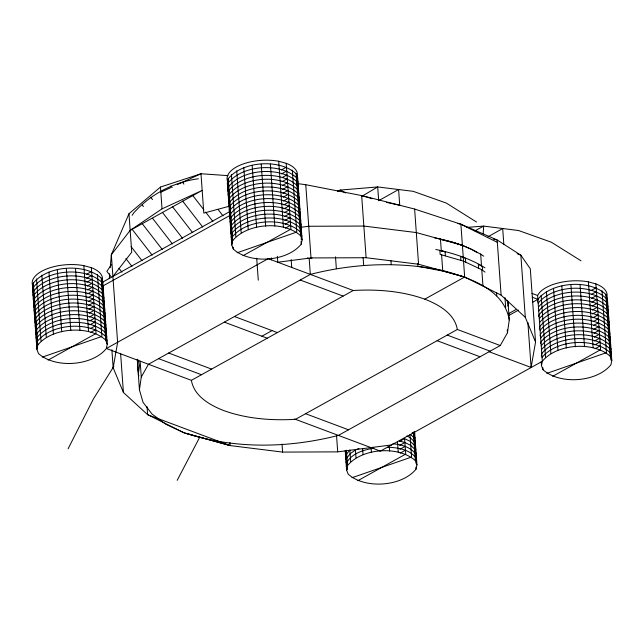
<?xml version="1.0" encoding="UTF-8"?>
<svg xmlns="http://www.w3.org/2000/svg" width="644" height="644" viewBox="0 0 644 644"><rect width="100%" height="100%" fill="white"/><g stroke="black" fill="none" stroke-linecap="round" stroke-linejoin="round"><path stroke-width="0.97" d="M483.169 233.893L483.684 226.092L518.629 230.544L551.28 242.184L581.025 260.804M109.287 278.627L109.713 273.652M110.229 267.679L111.34 254.742L128.977 213.719L160.469 187.058L200.984 173.743L228 175.643M391.536 444.94L337.706 451.871L282.603 452.088L230.141 445.584L184.047 432.8L165.79 424.243L151.944 413.963L143.048 402.355L139.442 389.886L141.269 377.022L140.134 361.187L138.307 374.051L138.863 375.967M507.858 306.077L508.14 304.097L507.029 300.257M186.663 433.573C235.688 449.246 288.842 448.087 338.398 435.408L500.259 345.546L507.448 332.795L509.275 319.931L507.931 301.126M229.924 442.573L230.141 445.584L184.047 432.8L147.605 414.672L123.407 392.462L113.167 367.772L117.619 342.35L111.34 254.742L130.168 230.391L162.03 208.849L202.184 190.415L130.168 230.391M489.11 351.737L531.099 367.466L535.55 342.036L530.302 268.814L520.859 255.193L497.16 239.971L460.887 224.217L414.623 209.05L361.662 195.567L305.763 184.715L296.948 183.516M32.474 287.393L33.343 283.102C47.543 265.473 84.614 262.865 101.269 278.127L102.799 282.233L107.242 344.218L106.381 348.501C92.172 366.13 55.11 368.746 38.447 353.484L36.917 349.37L32.474 287.393L33.391 289.856M36.917 349.37L37.779 345.079L33.343 283.102M102.106 285.67L102.799 282.233M102.557 288.681L103.08 286.113L101.543 282C84.887 266.737 47.817 269.353 33.617 286.974L32.755 291.265L33.673 293.736M102.662 293.414L103.354 289.985L101.824 285.872C85.169 270.609 48.099 273.225 33.899 290.855L33.029 295.137L33.947 297.608M103.112 296.433L103.636 293.857L102.098 289.744C85.443 274.489 48.372 277.097 34.172 294.727L33.311 299.009L34.535 302.302M103.394 300.305L103.909 297.729L102.38 293.616C85.724 278.361 48.654 280.969 34.454 298.599L33.585 302.889L34.502 305.353M103.668 304.177L104.191 301.601L102.654 297.496C85.998 282.233 48.928 284.841 34.728 302.471L33.866 306.761L34.784 309.225M103.95 308.049L104.465 305.481L102.935 301.368C86.28 286.105 49.21 288.721 35.009 306.343L34.14 310.633L35.058 313.105M104.054 312.783L104.747 309.353L103.209 305.24C86.554 289.977 49.483 292.593 35.283 310.223L34.422 314.505L35.034 316.156M104.505 315.802L105.02 313.226L103.491 309.112C86.827 293.857 49.765 296.465 35.565 314.095L34.696 318.377L35.613 320.849M104.61 320.527L105.302 317.098L103.765 312.984C87.109 297.729 50.039 300.337 35.839 317.967L34.977 322.258L35.895 324.721M105.061 323.546L105.576 320.97L104.046 316.864C87.383 301.601 50.321 304.209 36.12 321.839L35.251 326.13L36.475 329.422M105.334 327.418L105.858 324.85L104.32 320.736C87.665 305.473 50.594 308.09 36.394 325.711L35.533 330.002L36.45 332.473M105.616 331.29L106.131 328.722L104.602 324.608C87.938 309.345 50.876 311.962 36.676 329.591L35.806 333.874L36.724 336.345M105.89 335.17L106.413 332.594L104.875 328.48C88.22 313.226 51.15 315.834 36.95 333.463L36.088 337.746L37.006 340.217M105.994 339.895L106.687 336.466L105.157 332.352C88.494 317.098 51.431 319.706 37.231 337.335L36.362 341.626L36.974 343.268M106.445 342.914L106.968 340.338L105.431 336.232C88.775 320.97 51.705 323.578 37.505 341.207L36.644 345.498L37.561 347.961M227.34 183.017L228.209 178.726C242.41 161.097 279.48 158.488 296.135 173.743L297.673 177.857L302.108 239.842L301.247 244.124C287.047 261.754 249.977 264.362 233.321 249.107L231.784 244.994L227.34 183.017L228.266 185.48M231.784 244.994L232.653 240.703L228.209 178.726M297.15 180.433L297.673 177.857M297.254 185.166L297.947 181.737L296.417 177.623C279.754 162.36 242.691 164.969 228.483 182.598L227.622 186.889L228.54 189.352M297.705 188.177L298.228 185.609L296.691 181.495C280.035 166.233 242.965 168.849 228.765 186.47L227.896 190.761L228.821 193.232M297.81 192.91L298.502 189.481L296.973 185.367C280.309 170.105 243.247 172.721 229.039 190.35L228.177 194.633L228.789 196.283M298.261 195.929L298.784 193.353L297.246 189.239C280.591 173.985 243.521 176.593 229.32 194.222L228.451 198.505L229.683 201.797M298.542 199.801L299.058 197.225L297.528 193.111C280.865 177.857 243.802 180.465 229.594 198.094L228.733 202.385L229.65 204.848M298.816 203.673L299.339 201.105L297.802 196.992C281.146 181.729 244.076 184.337 229.876 201.966L229.006 206.257L229.932 208.72M299.098 207.545L299.613 204.977L298.083 200.864C281.42 185.601 244.358 188.217 230.149 205.839L229.288 210.129L230.206 212.601M299.202 212.279L299.887 208.849L298.357 204.736C281.702 189.473 244.631 192.089 230.431 209.719L229.562 214.001L230.488 216.473M299.653 215.297L300.168 212.721L298.639 208.608C281.975 193.353 244.913 195.961 230.705 213.591L229.844 217.873L230.761 220.345M299.758 220.031L300.442 216.593L298.913 212.48C282.257 197.225 245.187 199.833 230.987 217.463L230.117 221.753L230.737 223.396M300.201 223.041L300.724 220.473L299.194 216.36C282.531 201.097 245.469 203.705 231.26 221.335L230.399 225.625L231.623 228.918M300.482 226.913L300.998 224.345L299.468 220.232C282.813 204.969 245.742 207.585 231.542 225.207L230.673 229.497L231.599 231.969M300.756 230.793L301.279 228.218L299.75 224.104C283.086 208.841 246.024 211.457 231.816 229.087L230.954 233.369L231.872 235.841M301.038 234.666L301.553 232.09L300.024 227.976C283.368 212.721 246.298 215.329 232.098 232.959L231.228 237.242L232.154 239.713M301.142 239.399L301.835 235.962L300.305 231.848C283.642 216.593 246.58 219.202 232.371 236.831L231.51 241.122L232.428 243.585M414.567 431.891L416.934 464.823L416.064 469.106C401.864 486.735 364.794 489.343 348.138 474.089L346.609 469.975L347.47 465.684L346.359 450.188L345.498 454.479L346.416 456.95M413.738 433.388L414.084 431.673M414.189 436.407L414.712 433.831L414.1 432.188M414.47 440.279L414.986 437.703L413.456 433.589L412.184 432.374M414.575 445.012L415.267 441.575L413.73 437.461L410.55 434.418M415.026 448.023L415.541 445.455L414.012 441.341L410.188 437.679L406.839 435.996M415.13 452.756L415.823 449.327L414.285 445.213L410.469 441.559L404.609 438.604L399.385 441.502M415.581 455.775L416.096 453.199L414.567 449.085L410.743 445.431L404.891 442.476L399.272 440.947M415.686 460.5L416.378 457.071L414.841 452.957C409.439 446.662 400.85 444.529 392.896 443.748M416.137 463.519L416.652 460.943L415.122 456.829C408.328 449.11 397.251 447.604 387.519 447.202M537.378 301.907L537.901 299.331C552.101 281.702 589.163 279.094 605.827 294.348L607.356 298.462L611.8 360.439L610.939 364.729C596.73 382.359 559.668 384.967 543.005 369.712L541.475 365.599L541.193 361.727M538.666 316.542L539.004 314.827C553.212 297.198 590.274 294.59 606.938 309.844L608.467 313.958L607.952 316.534M539.318 329.02L539.841 326.444C554.041 308.814 591.111 306.206 607.767 321.469L609.305 325.582L608.781 328.15M540.05 335.91L540.396 334.196C554.597 316.566 591.667 313.958 608.322 329.213L609.86 333.326L609.337 335.902M540.606 343.654L540.952 341.94C555.152 324.31 592.222 321.702 608.878 336.965L610.415 341.07L609.723 344.508M541.266 356.132L541.781 353.564C555.989 335.935 593.052 333.326 609.715 348.581L611.245 352.695L610.729 355.271M541.475 365.599L542.337 361.308L537.619 295.499L531.984 293.382M606.841 301.038L607.356 298.462M606.946 305.771L607.638 302.334L606.101 298.228C589.445 282.966 552.375 285.574 538.175 303.203M607.397 308.782L607.912 306.214L606.382 302.1C589.719 286.838 552.657 289.446 538.456 307.075M607.67 312.654L608.194 310.086L606.656 305.972C590.001 290.71 552.93 293.326 538.73 310.947M608.226 320.406L608.749 317.83L607.212 313.717C590.556 298.462 553.486 301.07 539.286 318.7M608.33 325.139L609.023 321.702L607.493 317.597C590.83 302.334 553.768 304.942 539.559 322.572M608.886 332.884L609.578 329.454L608.049 325.341C591.385 310.078 554.323 312.694 540.115 330.316M609.618 339.774L610.134 337.198L608.604 333.085C591.941 317.83 554.878 320.438 540.67 338.068M610.174 347.519L610.689 344.951L609.16 340.837C592.496 325.574 555.434 328.182 541.226 345.812M610.279 352.252L610.971 348.823L609.433 344.709C592.778 329.446 555.708 332.062 541.507 349.684M610.834 359.996L611.526 356.567L609.989 352.453C593.333 337.198 556.263 339.807 542.063 357.436M68.095 448.788L93.348 399.071L113.908 366.259M177.197 480.344L199.801 437.059M141.269 377.022L148.458 364.263L310.319 274.408C353.443 263.356 399.055 261.311 442.71 270.504C469.017 277.669 503.978 288.955 509.275 319.931M132.133 215.297L133.823 212.81C150.519 194.214 173.671 182.155 198.376 178.75M111.364 264.716L106.872 271.357L111.106 276.823M37.779 345.079C51.987 327.458 89.049 324.842 105.713 340.104L107.242 344.218M232.653 240.703C246.853 223.074 283.923 220.465 300.579 235.728L302.108 239.842M347.47 465.684C361.67 448.055 398.741 445.447 415.396 460.71L416.934 464.823M611.8 360.439L610.271 356.333C593.607 341.07 556.545 343.679 542.337 361.308L380.387 451.13L294.541 418.978M112.901 276.534L131.73 252.19L128.977 213.719M358.982 448.441L355.44 449.995L350.119 453.77L346.915 457.94L346.053 462.231L346.665 463.873M361.799 196.34L377.674 186.945L413.19 191.324L446.356 203.093L476.528 222.035M487.983 236.807L502.69 228.515L503.825 244.253M86.457 274.368L91.593 271.518M281.331 169.992L286.459 167.142M86.642 278.288L91.867 275.391M281.509 173.912L286.741 171.014M86.924 282.161L92.148 279.263M282.66 177.301L287.015 174.886M87.198 286.041L92.422 283.135M282.064 181.664L287.296 178.758M87.479 289.913L92.704 287.007M102.541 282.201L230.093 211.393M282.346 185.536L287.57 182.63M87.753 293.785L92.978 290.887M102.815 286.033L230.367 215.225M282.619 189.408L287.852 186.51M88.035 297.657L93.259 294.759M282.901 193.281L288.126 190.383M88.309 301.529L93.533 298.631M283.175 197.153L288.407 194.255M88.59 305.409L93.815 302.503M283.457 201.033L288.681 198.127M88.864 309.281L94.088 306.375M283.73 204.905L288.963 201.999M89.146 313.153L94.37 310.255M284.012 208.777L289.237 205.879M89.419 317.025L94.644 314.127M284.286 212.649L289.518 209.751M89.693 320.897L94.926 317.999M284.567 216.521L289.792 213.623M89.975 324.777L95.199 321.871M284.841 220.401L290.074 217.495M90.249 328.649L95.481 325.743M285.123 224.273L290.347 221.367M90.53 332.521L95.755 329.623M285.397 228.145L290.629 225.247M48.123 360.093L96.037 333.495L91.319 267.679L83.833 265.634A35.259 16.277 -4.1 0 0 46.384 269.063A35.259 16.277 -4.1 0 0 32.836 286.065M242.997 255.716L290.903 229.119L286.186 163.302L278.699 161.258A35.259 16.277 -4.1 0 0 241.25 164.687A35.259 16.277 -4.1 0 0 227.702 181.689M261.891 336.208L272.001 330.597M353.242 290.484L268.234 258.647L106.381 348.501L191.381 380.338L353.242 290.484C377.32 289.14 401.945 290.967 424.782 299.154C438.636 304.588 454.567 313.427 457.337 329.47L500.259 345.546M424.782 299.154L464.67 277.009L501.113 295.145L525.311 317.347L535.55 342.036M457.337 329.47L295.475 419.333C271.398 420.669 246.773 418.85 223.935 410.655C210.081 405.221 194.15 396.39 191.381 380.338M508.728 313.564L515.764 309.659M508.865 315.447L518.541 310.078M532.62 302.261L537.901 299.331L532.258 297.222M591.015 290.589L596.151 287.739M591.2 294.517L596.424 291.619M591.474 298.389L596.706 295.491M591.756 302.261L596.98 299.363M592.029 306.142L597.262 303.235M592.311 310.014L597.535 307.108M592.585 313.886L597.817 310.988M592.866 317.758L598.091 314.86M593.14 321.63L598.373 318.732M593.422 325.51L598.646 322.604M593.696 329.382L598.928 326.476M593.977 333.254L599.202 330.356M594.251 337.126L599.484 334.228M399.666 445.382L404.891 442.476M594.533 340.998L599.757 338.1M399.94 449.254L405.165 446.348M594.806 344.878L600.039 341.972M400.222 453.126L405.446 450.228M595.088 348.75L600.313 345.844M357.814 480.698L405.72 454.101L404.609 438.604M552.681 376.321L600.594 349.724L595.877 283.907L588.391 281.863A35.259 16.277 -4.1 0 0 537.619 295.499M337.891 191.485L340.483 190.052L377.674 186.945L378.704 200.67L398.596 189.521L399.731 205.259L386.352 202.337M474.902 230.842L483.684 226.092L466.868 227.388M160.839 192.178L170.869 187.573M177.261 184.635L200.984 173.743L203.81 213.108L229.602 206.144M237.145 252.762L296.755 232.065L292.312 170.088M42.271 357.138L101.889 336.45L97.445 274.465M546.828 373.367L606.447 352.671L602.003 290.694M351.962 477.743L411.58 457.047L409.978 434.781M337.617 190.841L340.483 190.052L345.627 192.975M373.866 448.152C364.021 449.818 352.912 452.941 347.197 461.812L346.327 466.103L347.551 469.387M307.397 257.906L309.184 258.574L312.074 257.938M299.943 227.404L308.742 226.269L363.844 226.052L416.306 232.565L462.4 245.34L471.392 249.236L477.389 252.706M457.997 223.524L460.887 224.217L464.67 277.009L418.576 264.233L366.114 257.721L311.012 257.938L277.773 262.221L277.355 256.28M434.716 237.869C451.83 241.202 469.074 246.596 483.733 256.183M484.98 272.106L481.793 269.731L463.535 261.174L440.142 254.428L439.852 250.468L445.117 251.844L445.398 255.805M441.172 239.496L452.273 242.08L462.4 245.34M493.336 239.061L497.16 239.971L501.113 295.145M439.852 250.468L445.117 251.844M464.67 277.009L443.442 271.164L417.908 266.31L417.69 263.34M372.079 198.682L361.662 195.567L366.114 257.721M300.201 280.027L343.123 296.095M447.218 335.089L490.14 351.165M437.107 340.7L480.022 356.776M234.448 316.526L277.371 332.602M224.329 322.145L267.252 338.221M168.696 353.033L211.61 369.109M158.577 358.652L201.5 374.728M305.594 413.714L348.517 429.79M230.141 445.584L147.605 414.672L147.033 406.646M517.14 253.688L520.859 255.193L525.311 317.347M482.606 270.335L482.316 266.375L478.331 264.29L478.613 268.242M460.887 224.217L497.329 242.345M218.147 209.582L222.985 215.821M182.711 182.55L183.918 184.103M192.959 195.768L203.81 209.759M205.621 212.085L212.874 221.439M170.91 185.987L172.141 187.573M182.574 201.025L202.755 227.058M172.455 206.644L192.637 232.669M150.68 197.225L152.523 199.6M162.336 212.262L182.526 238.288M142.252 205.017L143.459 206.571M152.499 218.227L172.407 243.907M142.308 223.75L162.288 249.518M131.988 229.111L152.177 255.137M131.078 246.596L142.058 260.748M125.878 258.542L131.94 266.366M118.979 268.315L121.958 272.154M346.134 453.07L345.216 450.607L346.609 469.975M346.689 460.822L345.772 458.351L346.641 454.068L349.837 449.89L350.674 461.515M605.827 294.348L610.271 356.333M588.391 281.863L593.108 347.68M580.051 284.696L584.494 346.673M570.906 284.809L575.35 346.794M561.85 286.033L566.293 348.01M553.502 288.279L557.946 350.256M546.418 291.386L550.861 353.363M541.097 295.161L545.54 357.138M542.868 367.772L543.005 369.712M527.871 322.507L531.099 367.466M504.96 297.56L505.669 307.454M507.239 329.825L507.448 332.795M496.564 292.883L496.774 295.854M480.657 253.897L481.511 265.779M481.793 269.731L482.928 285.566M465.709 262.197L465.427 258.236L460.637 256.441L460.919 260.401M440.44 238.835L441.293 250.717M441.575 254.67L442.71 270.504M414.623 209.05L418.576 264.233M415.927 467.174L416.064 469.106M413.456 433.589L415.396 460.71M390.932 260.627L391.214 264.587M397.469 441.398L398.233 452.056M389.346 447.178L389.628 451.05M363.103 257.479L363.675 265.392M371.145 448.514L371.427 452.386M362.653 448.82L363.071 454.632M355.44 449.995L355.995 457.747M335.508 256.835L336.353 268.709M336.554 435.827L337.706 451.871M305.763 184.715L311.012 257.938M309.184 258.574L310.319 274.408M296.135 173.743L300.579 235.728M301.038 241.218L301.247 244.124M291.177 259.532L291.74 267.445M278.699 161.258L283.416 227.074M270.367 164.091L274.811 226.068M271.374 257.874L271.51 259.87M282.024 444.07L282.603 452.088M261.223 164.204L265.666 226.189M252.166 165.428L256.602 227.404M256.706 258.188L258.276 280.172M243.81 167.673L248.254 229.65M236.734 170.781L241.178 232.766M231.413 174.556L235.857 236.533M233.176 247.167L233.321 249.107M160.469 187.058L162.03 208.849M137.244 359.207L139.442 389.886M120.605 353.371L123.407 392.462M111.871 349.716L113.167 367.772M101.269 278.127L105.713 340.104M83.833 265.634L88.55 331.451M75.493 268.468L79.937 330.453M66.348 268.588L70.792 330.565M57.292 269.804L61.735 331.781M48.944 272.05L53.388 334.027M41.86 275.157L46.304 337.142M36.539 278.933L40.983 340.909M435.795 249.47A140.239 63.184 -3.3 0 1 484.972 267.856M138.291 372.216A140.239 66.308 -4.9 0 1 138.71 360.02M91.319 267.679A35.259 16.277 -4.1 0 1 102.291 280.977M595.877 283.907A35.259 16.277 -4.1 0 1 606.584 298.067M286.186 163.302A35.259 16.277 -4.1 0 1 297.166 176.601"/></g></svg>
